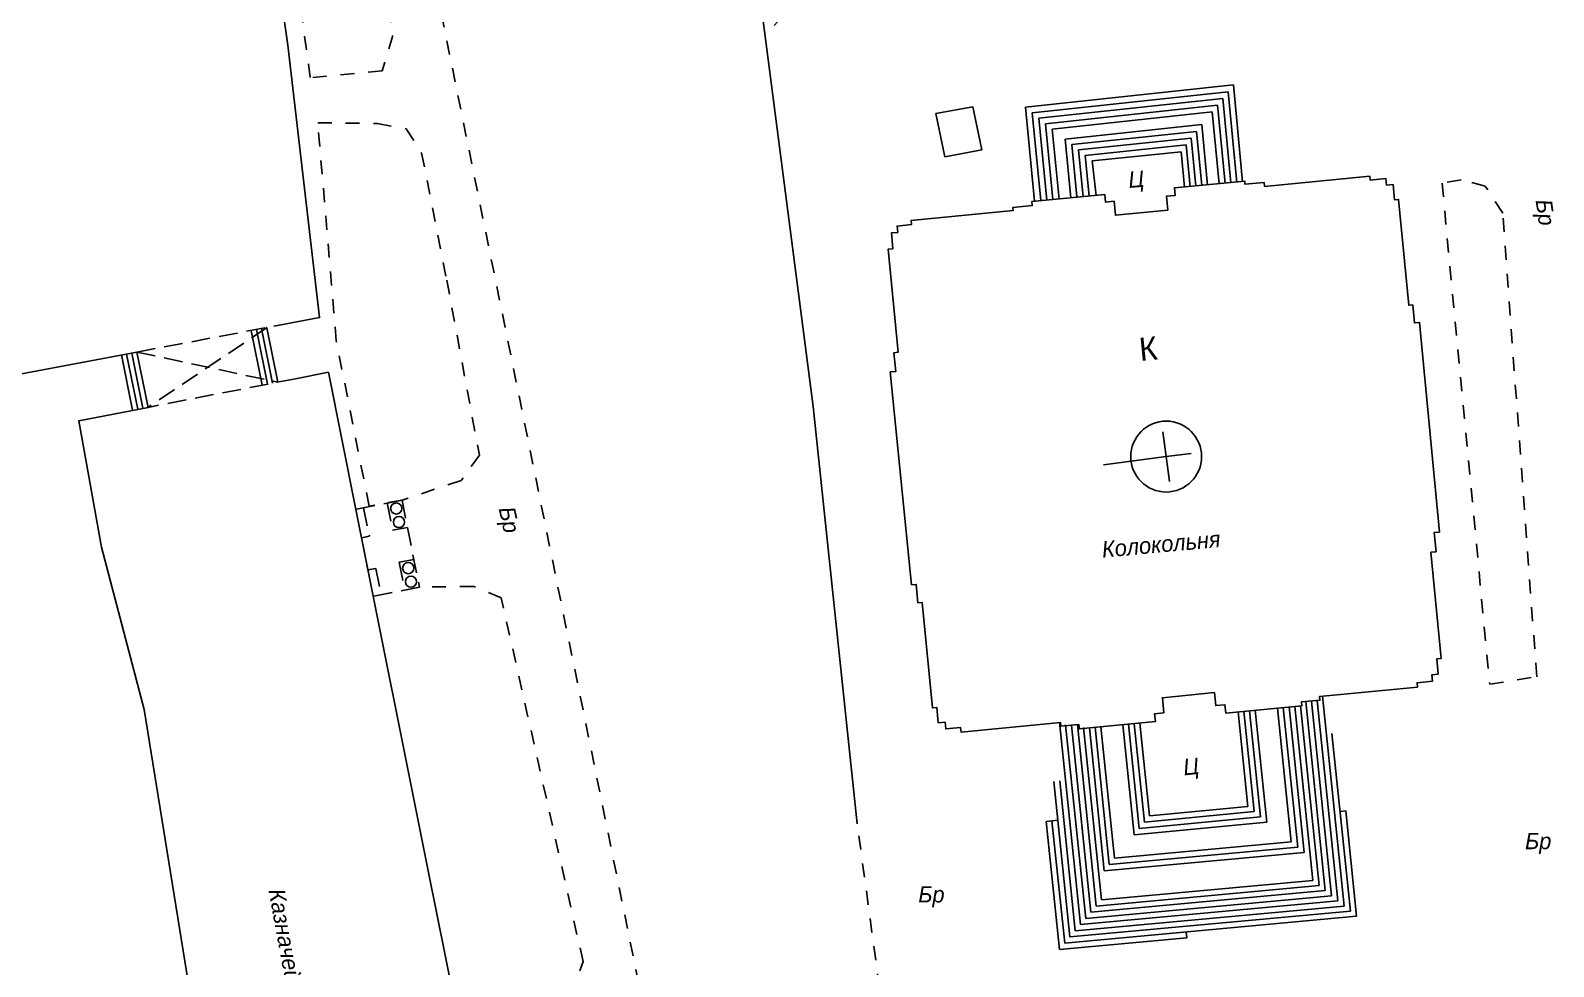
# Model space of a CAD drawing. Header units: metres. Extents: x 2227888 to 2228620, y 529759 to 530801.
# Drawn here: x 2228154.6 to 2228236.6, y 530367.1 to 530417.5 of the extents above; entities that cross this region are included whole.
import ezdxf

# ---------------------------------------------------------------- set-up
doc = ezdxf.new("R2010")
doc.units = ezdxf.units.M
doc.header["$LTSCALE"] = 0.5
for name, pattern in [('189_3', [3, 1.5, -1.5]), ('22', [3, 2, -1]), ('CONTI', [0]), ('L2X1', [3, 2, -1])]:
    doc.linetypes.add(name, pattern=pattern)
for name, color, linetype in [('КУЛЬТ_РИТУАЛ', 252, 'CONTI'), ('ОГРАЖДЕНИЯ', 252, 'CONTI'), ('ТРОТУАРЫ', 252, 'CONTI')]:
    doc.layers.add(name, color=color, linetype=linetype)
doc.styles.add('БМ431', font='', dxfattribs={"height": 0.875})
doc.styles.add('рубленый', font='', dxfattribs={"height": 1})
doc.styles.get('БМ431').set_extended_font_data('Bm431', italic=True)
doc.styles.get('рубленый').set_extended_font_data('P131')
doc.linetypes.add('474_2', pattern='A,2,[8,GUGK.shx,S=0.1,R=0,X=0,Y=0],2', length=4)
doc.linetypes.add('84a_2', pattern='A,0.001,[5,GUGK.shx,S=0.9,R=225,X=0,Y=0],0.5,[5,GUGK.shx,S=0.4,R=225,X=0,Y=0],0.5', length=1.001)

msp = doc.modelspace()

# ---------------------------------------------------------------- linework, layer by layer
at = {"layer": 'КУЛЬТ_РИТУАЛ', "extrusion": (-2.03036e-17, 5.69296e-17, -1)}
for p, q in [((2228219.368, 530414.545), (2228208.184, 530413.339)), ((2228219.368, 530414.545), (2228219.863, 530409.321)), ((2228219.09, 530414.171), (2228208.547, 530413.035)), ((2228218.805, 530413.809), (2228208.905, 530412.742)), ((2228218.805, 530413.809), (2228219.237, 530409.263)), ((2228219.09, 530414.171), (2228219.553, 530409.295)), ((2228203.362, 530413.01), (2228205.355, 530413.368)), ((2228203.362, 530413.01), (2228203.845, 530410.678)), ((2228205.355, 530413.368), (2228205.822, 530411.048)), ((2228208.184, 530413.339), (2228208.671, 530408.275)), ((2228208.547, 530413.035), (2228209.002, 530408.312)), ((2228218.52, 530413.447), (2228209.263, 530412.449)), ((2228218.231, 530413.092), (2228209.624, 530412.164)), ((2228218.231, 530413.092), (2228218.599, 530409.211)), ((2228218.52, 530413.447), (2228218.921, 530409.226)), ((2228208.905, 530412.742), (2228209.329, 530408.337)), ((2228209.263, 530412.449), (2228209.656, 530408.371)), ((2228209.624, 530412.164), (2228209.987, 530408.396)), ((2228210.312, 530411.614), (2228217.671, 530412.404)), ((2228217.38, 530412.039), (2228210.674, 530411.336)), ((2228217.667, 530409.12), (2228217.38, 530412.039)), ((2228217.671, 530412.404), (2228217.98, 530409.152)), ((2228210.312, 530411.614), (2228210.616, 530408.457)), ((2228210.674, 530411.336), (2228210.946, 530408.509)), ((2228217.102, 530411.673), (2228211.035, 530411.037)), ((2228216.827, 530411.312), (2228211.396, 530410.743)), ((2228217.049, 530409.059), (2228216.827, 530411.312)), ((2228217.357, 530409.086), (2228217.102, 530411.673)), ((2228203.845, 530410.678), (2228205.822, 530411.048)), ((2228211.035, 530411.037), (2228211.277, 530408.523)), ((2228211.396, 530410.743), (2228211.607, 530408.557)), ((2228216.553, 530410.947), (2228211.77, 530410.446)), ((2228211.77, 530410.446), (2228211.987, 530408.589)), ((2228216.741, 530409.03), (2228216.553, 530410.947)), ((2228166.512, 530401.327), (2228167.102, 530398.381)), ((2228166.79, 530401.38), (2228167.38, 530398.435)), ((2228167.068, 530401.432), (2228167.658, 530398.489)), ((2228167.349, 530401.474), (2228167.937, 530398.537)), ((2228159.522, 530400.006), (2228160.118, 530397.029)), ((2228159.8, 530400.058), (2228160.397, 530397.081)), ((2228160.079, 530400.111), (2228160.675, 530397.134)), ((2228160.357, 530400.164), (2228160.953, 530397.187)), ((2228224.157, 530381.64), (2228225.328, 530370.35)), ((2228219.933, 530380.831), (2228220.493, 530375.43)), ((2228220.24, 530380.861), (2228220.832, 530375.149)), ((2228220.547, 530380.89), (2228221.171, 530374.867)), ((2228221.739, 530381.005), (2228222.486, 530373.798)), ((2228222.051, 530381.036), (2228222.831, 530373.517)), ((2228222.363, 530381.066), (2228223.175, 530373.235)), ((2228222.669, 530381.095), (2228223.64, 530371.726)), ((2228222.975, 530381.125), (2228223.978, 530371.451)), ((2228223.26, 530381.353), (2228224.315, 530371.176)), ((2228223.566, 530381.383), (2228224.653, 530370.901)), ((2228223.872, 530381.412), (2228224.99, 530370.625)), ((2228210.01, 530380.236), (2228211.139, 530369.349)), ((2228210.341, 530380.097), (2228211.421, 530369.681)), ((2228210.658, 530380.088), (2228211.703, 530370.013)), ((2228210.971, 530380.118), (2228211.984, 530370.345)), ((2228212.231, 530379.998), (2228212.965, 530372.92)), ((2228213.414, 530380.103), (2228214.028, 530374.178)), ((2228213.724, 530380.132), (2228214.306, 530374.519)), ((2228214.033, 530380.162), (2228214.583, 530374.86)), ((2228214.343, 530380.192), (2228214.86, 530375.201)), ((2228219.626, 530380.802), (2228220.154, 530375.712)), ((2228211.305, 530379.949), (2228212.266, 530370.678)), ((2228211.622, 530379.94), (2228212.42, 530372.244)), ((2228211.927, 530379.969), (2228212.692, 530372.582)), ((2228224.674, 530379.638), (2228225.665, 530370.075)), ((2228209.707, 530377.059), (2228210.575, 530368.685)), ((2228210.02, 530377.087), (2228210.857, 530369.017)), ((2228220.832, 530375.149), (2228214.306, 530374.519)), ((2228220.493, 530375.43), (2228214.583, 530374.86)), ((2228220.154, 530375.712), (2228214.86, 530375.201)), ((2228225.109, 530375.444), (2228225.414, 530375.476)), ((2228225.414, 530375.476), (2228226.003, 530369.8)), ((2228209.294, 530374.897), (2228209.924, 530374.962)), ((2228209.294, 530374.897), (2228210.012, 530368.015)), ((2228209.606, 530374.938), (2228210.293, 530368.353)), ((2228221.171, 530374.867), (2228214.028, 530374.178)), ((2228222.831, 530373.517), (2228212.692, 530372.582)), ((2228222.486, 530373.798), (2228212.965, 530372.92)), ((2228223.175, 530373.235), (2228212.42, 530372.244)), ((2228224.315, 530371.176), (2228211.703, 530370.013)), ((2228223.978, 530371.451), (2228211.984, 530370.345)), ((2228223.64, 530371.726), (2228212.266, 530370.678)), ((2228225.328, 530370.35), (2228210.857, 530369.017)), ((2228224.99, 530370.625), (2228211.139, 530369.349)), ((2228224.653, 530370.901), (2228211.421, 530369.681)), ((2228226.003, 530369.8), (2228210.293, 530368.353)), ((2228225.665, 530370.075), (2228210.575, 530368.685)), ((2228216.859, 530368.633), (2228210.012, 530368.015)), ((2228216.859, 530368.633), (2228216.831, 530368.941))]:
    msp.add_line(p, q, dxfattribs=at)
at = {"layer": 'КУЛЬТ_РИТУАЛ', "linetype": 'L2X1', "extrusion": (-2.03036e-17, 5.69296e-17, -1)}
for p, q in [((2228160.357, 530400.164), (2228168.3, 530401.665)), ((2228167.361, 530401.478), (2228160.953, 530397.187)), ((2228160.357, 530400.164), (2228167.937, 530398.537)), ((2228168.888, 530398.728), (2228160.953, 530397.187)), ((2228174.623, 530392.196), (2228172.136, 530391.698)), ((2228172.559, 530391.783), (2228172.865, 530390.246)), ((2228173.821, 530392.049), (2228174.113, 530390.577)), ((2228174.623, 530392.196), (2228175.56, 530387.517)), ((2228174.113, 530390.577), (2228174.915, 530390.725)), ((2228172.865, 530390.246), (2228172.443, 530390.168)), ((2228172.443, 530390.168), (2228172.789, 530388.441)), ((2228173.223, 530388.521), (2228172.789, 530388.441)), ((2228173.223, 530388.521), (2228173.504, 530387.105)), ((2228175.272, 530389), (2228174.47, 530388.853)), ((2228174.47, 530388.853), (2228174.763, 530387.381)), ((2228175.56, 530387.517), (2228173.074, 530387.019))]:
    msp.add_line(p, q, dxfattribs=at)
at = {"layer": 'КУЛЬТ_РИТУАЛ', "linetype": 'Continuous', "extrusion": (-2.03036e-17, 5.69296e-17, -1)}
for p, q in [((2228215.752, 530394.538), (2228215.578, 530395.875)), ((2228212.373, 530394.098), (2228215.752, 530394.538)), ((2228215.752, 530394.538), (2228217.089, 530394.712)), ((2228215.926, 530393.201), (2228215.752, 530394.538))]:
    msp.add_line(p, q, dxfattribs=at)
at = {"layer": 'КУЛЬТ_РИТУАЛ', "extrusion": (-2.03036e-17, 5.69296e-17, -1), "elevation": 0}
for points in [[(-2228168.3, 530401.665), (-2228170.186, 530402.021), (-2228168.487, 530416.675), (-2228166.127, 530433.04), (-2228164.333, 530451.207), (-2228161.848, 530450.892), (-2228160.578, 530461.531), (-2228150.425, 530460.704), (-2228151.265, 530450.051), (-2228148.974, 530449.953), (-2228149.407, 530440.966), (-2228150.812, 530423.083), (-2228147.81, 530422.687), (-2228149.306, 530411.775), (-2228149.843, 530407.925), (-2228151.168, 530398.427), (-2228160.357, 530400.164)], [(-2228168.888, 530398.728), (-2228170.659, 530399.073), (-2228172.136, 530391.698), (-2228176.051, 530372.154), (-2228178.699, 530358.988), (-2228181.903, 530343.058), (-2228184.807, 530328.621)], [(-2228160.953, 530397.187), (-2228157.221, 530396.462), (-2228158.456, 530389.654), (-2228160.753, 530380.93), (-2228163.309, 530365.043), (-2228165.062, 530354.368), (-2228161.5, 530354.467)]]:
    msp.add_lwpolyline(points, dxfattribs=at)
at = {"layer": 'КУЛЬТ_РИТУАЛ', "elevation": 0, "flags": 128}
msp.add_lwpolyline([(2228202.019, 530407.242), (2228202.041, 530407.02), (2228201.269, 530406.941), (2228201.301, 530406.603), (2228200.963, 530406.57), (2228201.044, 530405.724), (2228200.786, 530405.699), (2228201.321, 530400.151), (2228201.099, 530400.129), (2228201.2, 530399.124), (2228200.903, 530399.097), (2228202.051, 530387.639), (2228202.299, 530387.662), (2228202.394, 530386.66), (2228202.621, 530386.681), (2228203.168, 530381.013), (2228203.407, 530381.036), (2228203.487, 530380.21), (2228203.855, 530380.245), (2228203.891, 530379.877), (2228204.687, 530379.954), (2228204.71, 530379.715), (2228210.062, 530380.231), (2228210.082, 530380.022), (2228211.058, 530380.116), (2228211.081, 530379.878), (2228215.172, 530380.272), (2228215.131, 530380.7), (2228215.628, 530380.748), (2228215.55, 530381.558), (2228218.35, 530381.834), (2228218.417, 530381.137), (2228218.915, 530381.185), (2228218.958, 530380.737), (2228223.049, 530381.132), (2228223.03, 530381.331), (2228224.025, 530381.427), (2228224.006, 530381.626), (2228229.281, 530382.129), (2228229.258, 530382.368), (2228230.085, 530382.447), (2228230.051, 530382.796), (2228230.399, 530382.829), (2228230.32, 530383.656), (2228230.549, 530383.678), (2228229.997, 530389.391), (2228230.276, 530389.418), (2228230.177, 530390.443), (2228230.462, 530390.471), (2228229.391, 530401.755), (2228229.113, 530401.728), (2228229.019, 530402.704), (2228228.81, 530402.683), (2228228.26, 530408.377), (2228228.041, 530408.356), (2228227.962, 530409.182), (2228227.613, 530409.148), (2228227.58, 530409.497), (2228226.734, 530409.415), (2228226.714, 530409.624), (2228221.04, 530409.077), (2228221.019, 530409.296), (2228219.994, 530409.197), (2228219.977, 530409.365), (2228216.197, 530409.001), (2228216.236, 530408.593), (2228215.768, 530408.547), (2228215.84, 530407.801), (2228213.024, 530407.529), (2228212.952, 530408.276), (2228212.484, 530408.23), (2228212.444, 530408.639), (2228208.523, 530408.26), (2228208.544, 530408.041), (2228207.499, 530407.94), (2228207.515, 530407.772), (2228202.018, 530407.242)], dxfattribs=at)
at = {"layer": 'КУЛЬТ_РИТУАЛ', "linetype": 'Continuous', "extrusion": (-2.03036e-17, 5.69296e-17, -1)}
msp.add_circle((-2228215.752, 530394.538), 1.907, dxfattribs=at)
at = {"layer": 'КУЛЬТ_РИТУАЛ', "extrusion": (-2.03036e-17, 5.69296e-17, -1)}
for centre in [(-2228174.312, 530391.744), (-2228174.458, 530391.013), (-2228174.957, 530388.536), (-2228175.103, 530387.805)]:
    msp.add_circle(centre, 0.3, dxfattribs=at)
at = {"layer": 'ОГРАЖДЕНИЯ', "linetype": '474_2', "elevation": 208.674}
msp.add_lwpolyline([(2228199.129, 530374.778), (2228196.76, 530397.241), (2228196.76, 530397.241), (2228193.823, 530419.8), (2228193.823, 530419.8), (2228193.137, 530421.189)], dxfattribs=at)
at = {"layer": 'ТРОТУАРЫ', "linetype": '189_3'}
for points, elevation in [([(2228167.2, 530464.39), (2228174.583, 530428.774), (2228175.242, 530425.731), (2228194.271, 530332.219), (2228194.271, 530332.219)], 209.098), ([(2228168.502, 530423.497), (2228171.868, 530423.747), (2228171.868, 530423.747), (2228173.592, 530421.643), (2228174.129, 530417.192), (2228173.555, 530415.292), (2228169.689, 530414.935), (2228168.502, 530423.497)], 209.876), ([(2228196.157, 530419.411), (2228194.161, 530417.207)], 0), ([(2228170.091, 530412.501), (2228173.311, 530412.461), (2228174.851, 530412.175), (2228175.681, 530410.866), (2228177.034, 530404.024), (2228178.787, 530394.612), (2228177.803, 530393.248), (2228174.623, 530392.196), (2228172.854, 530391.869), (2228171.086, 530400.764), (2228170.091, 530412.501)], 209.876), ([(2228230.599, 530409.259), (2228233.167, 530382.288)], 0), ([(2228180.249, 530364.165), (2228182.214, 530364.86), (2228183.702, 530365.453), (2228184.371, 530367.36), (2228179.962, 530386.93), (2228178.49, 530387.545), (2228175.56, 530387.517)], 0)]:
    msp.add_lwpolyline(points, dxfattribs=dict(at, elevation=elevation))
at = {"layer": 'ТРОТУАРЫ', "linetype": '189_3', "extrusion": (-2.03036e-17, 5.69296e-17, -1), "elevation": 0}
msp.add_lwpolyline([(-2228233.167, 530382.288), (-2228235.697, 530382.689), (-2228235.697, 530382.689), (-2228235.697, 530382.689), (-2228233.866, 530407.633), (-2228232.927, 530409.097), (-2228231.621, 530409.425), (-2228230.599, 530409.259)], dxfattribs=at)
at = {"layer": 'ТРОТУАРЫ', "linetype": '189_3', "elevation": 208.674}
msp.add_lwpolyline([(2228194.271, 530332.219), (2228203.222, 530333.497), (2228203.222, 530333.497, 0.216481), (2228205.122, 530335.067), (2228206.528, 530341.216), (2228207.675, 530346.166), (2228207.675, 530346.166), (2228205.8, 530359.755), (2228201.119, 530360.01), (2228199.129, 530374.778)], format="xyb", dxfattribs=at)

# ---------------------------------------------------------------- texts
at = {"layer": 'КУЛЬТ_РИТУАЛ', "linetype": '22', "style": 'БМ431'}
for rotation, p in [(4.55451, (2228213.753, 530408.992)), (5.91953, (2228216.716, 530377.378))]:
    msp.add_text('Ц', height=0.875, rotation=rotation, dxfattribs=at).set_placement(p)
at = {"layer": 'КУЛЬТ_РИТУАЛ'}
for s, height, rotation, style, p in [('К', 1.25, 5.55834, 'рубленый', (2228214.359, 530399.677)), ('Колокольня', 0.875, 5.21948, 'БМ431', (2228212.333, 530389.097)), ('Казначейский корпус', 0.875, 280.43017, 'БМ431', (2228167.434, 530371.186))]:
    msp.add_text(s, height=height, rotation=rotation, dxfattribs=dict(at, style=style)).set_placement(p)
at = {"layer": 'ТРОТУАРЫ', "linetype": '84a_2', "style": 'БМ431'}
for rotation, p in [(278.0569, (2228235.633, 530408.32)), (282.62376, (2228179.819, 530391.733))]:
    msp.add_text('Бр', height=0.875, rotation=rotation, dxfattribs=at).set_placement(p)
for p in [(2228235.069, 530373.409), (2228202.412, 530370.54)]:
    msp.add_text('Бр', height=0.875, dxfattribs=at).set_placement(p)

doc.saveas('drawing.dxf')
